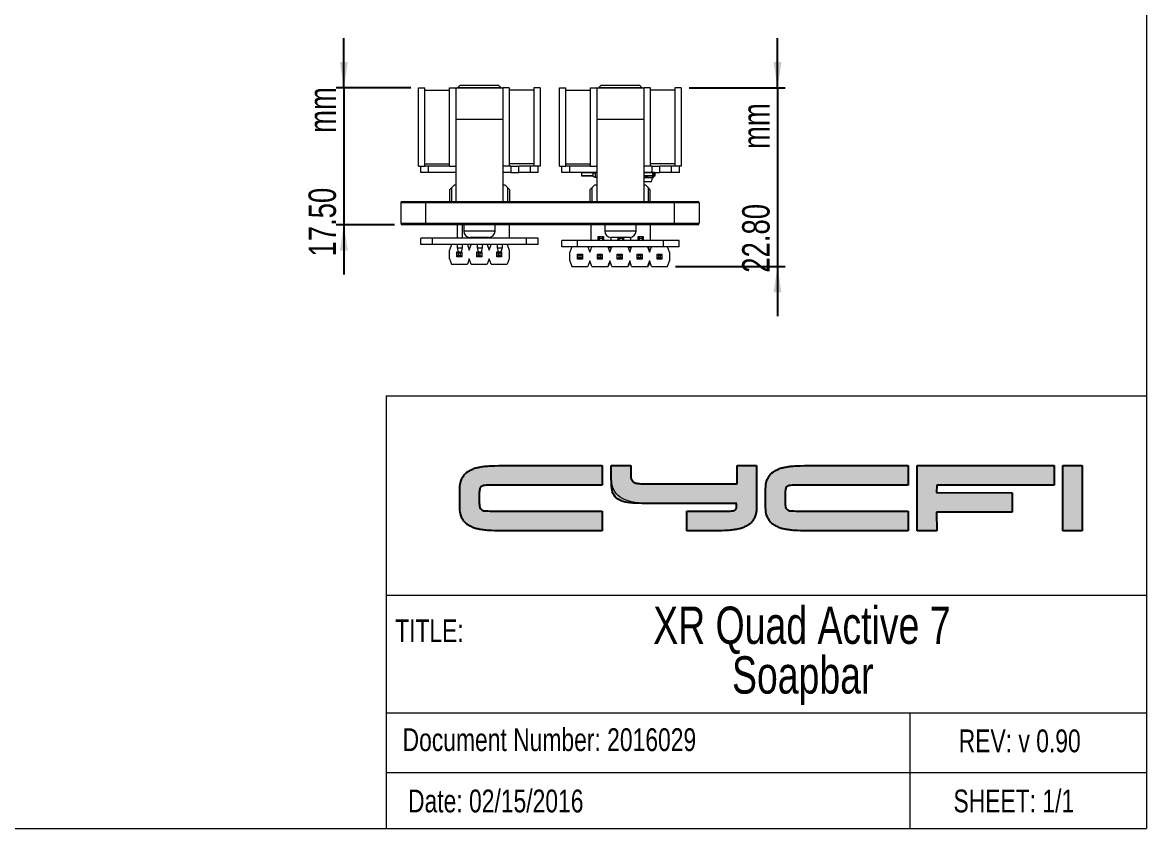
# Model space of a CAD drawing. Header units: millimetres. Extents: x 5 to 292, y 6 to 206.
# Drawn here: x 148.5 to 292, y 5.6 to 108.5 of the extents above; entities that cross this region are included whole.
import ezdxf

# ---------------------------------------------------------------- set-up
doc = ezdxf.new("R2010")
doc.units = ezdxf.units.MM
doc.layers.add('LAYER_1', color=179, linetype='Continuous')
doc.layers.add('SLD-0', color=179, linetype='Continuous')
doc.styles.add('SLDTEXTSTYLE0', font='TXT', dxfattribs={"width": 0.75})
doc.dimstyles.new('SLDDIMSTYLE1', dxfattribs={"dimtxt": 3.5, "dimasz": 3.302, "dimexe": 0, "dimexo": 0.0625, "dimgap": 0.875, "dimtad": 1, "dimrnd": 1e-09, "dimzin": 4, "dimdsep": 46, "dimtxsty": 'SLDTEXTSTYLE0', "dimsah": 1, "dimcen": 0.09, "dimadec": 0, "dimazin": 1, "dimtfac": 1, "dimtmove": 0, "dimatfit": 0, "dimfxl": 1, "dimfrac": 2, "dimtolj": 1, "dimtzin": 12, "dimarcsym": 0})

# ---------------------------------------------------------------- blocks, each defined once
blk = doc.blocks.new('SW_NOTE_0')
at = {"color": 0, "linetype": 'Continuous', "lineweight": 0, "attachment_point": 2, "style": 'SLDTEXTSTYLE0'}
for s, insert, char_height in [('XR Quad Active 7', (26.86, 6.14), 4.7625), ('Soapbar', (26.97, -0.21), 4.763)]:
    blk.add_mtext(s, dxfattribs=dict(at, insert=insert, char_height=char_height))
blk = doc.blocks.new('_D_7')
at = {"layer": 'SLD-0'}
for p, q in [((244.91, 100.18), (244.91, 106.53)), ((233.62, 100.18), (245.91, 100.18)), ((244.91, 100.18), (244.91, 77.38)), ((231.87, 77.38), (245.91, 77.38)), ((244.91, 77.38), (244.91, 71.03))]:
    blk.add_line(p, q, dxfattribs=at)
for points in [[(244.91, 100.18), (245.42, 103.48), (244.4, 103.48)], [(244.91, 77.38), (244.4, 74.08), (245.42, 74.08)]]:
    blk.add_solid(points, dxfattribs=at)
at = {"layer": 'SLD-0', "char_height": 3.5, "attachment_point": 1, "rotation": 90, "style": 'SLDTEXTSTYLE0'}
for s, insert in [('mm', (240.4, 92.37, 0.12)), ('22.80', (240.4, 76.57, 0.12))]:
    blk.add_mtext(s, dxfattribs=dict(at, insert=insert))
blk = doc.blocks.new('_D_8')
at = {"layer": 'SLD-0'}
for p, q in [((189.55, 100.18), (189.55, 106.53)), ((198.09, 100.18), (188.55, 100.18)), ((189.55, 100.18), (189.55, 82.68)), ((196.01, 82.68), (188.55, 82.68)), ((189.55, 82.68), (189.55, 76.33))]:
    blk.add_line(p, q, dxfattribs=at)
for points in [[(189.55, 100.18), (190.06, 103.48), (189.04, 103.48)], [(189.55, 82.68), (189.04, 79.38), (190.06, 79.38)]]:
    blk.add_solid(points, dxfattribs=at)
at = {"layer": 'SLD-0', "char_height": 3.5, "attachment_point": 1, "rotation": 90, "style": 'SLDTEXTSTYLE0'}
for s, insert in [('mm', (185.04, 94.43, 0.12)), ('17.50', (185.04, 78.64, 0.12))]:
    blk.add_mtext(s, dxfattribs=dict(at, insert=insert))
blk = doc.blocks.new('BLOCK 2')
at = {"layer": 'LAYER_1', "lineweight": 0}
for p, q in [((12.25, -6.33), (25.47, -6.33)), ((25.47, -6.33), (25.47, -8.81)), ((26.62, -6.33), (29.1, -6.33)), ((29.1, -6.33), (29.1, -7.85)), ((42.69, -8.67), (42.69, -6.33)), ((42.69, -6.33), (45.17, -6.33)), ((45.17, -6.33), (45.17, -11.29)), ((51.3, -6.33), (64.52, -6.33)), ((64.52, -6.33), (64.52, -8.81)), ((65.68, -6.33), (83.16, -6.33)), ((65.68, -14.64), (65.68, -6.33)), ((83.16, -6.33), (83.16, -8.81)), ((84.26, -14.64), (84.26, -6.33)), ((84.26, -6.33), (86.74, -6.33)), ((86.74, -6.33), (86.74, -14.64)), ((7.27, -11.64), (7.27, -9.33)), ((9.75, -9.97), (9.75, -11)), ((25.47, -8.81), (12.25, -8.81)), ((31.24, -8.67), (42.69, -8.67)), ((46.32, -11.64), (46.32, -9.33)), ((48.8, -9.97), (48.8, -10.65)), ((64.52, -8.81), (51.3, -8.81)), ((68.16, -8.81), (68.14, -9.77)), ((68.14, -9.77), (77.79, -9.78)), ((83.16, -8.81), (68.16, -8.81)), ((77.79, -9.78), (77.79, -12.25)), ((12.25, -12.16), (25.47, -12.16)), ((25.47, -12.16), (25.47, -14.64)), ((36.26, -14.64), (36.26, -12.16)), ((36.26, -12.16), (40.19, -12.16)), ((51.3, -12.16), (64.52, -12.16)), ((64.52, -12.16), (64.52, -14.64)), ((77.79, -12.25), (68.14, -12.25)), ((68.14, -12.25), (68.16, -14.64)), ((25.47, -14.64), (12.25, -14.64)), ((40.19, -14.64), (36.26, -14.64)), ((64.52, -14.64), (51.3, -14.64)), ((68.16, -14.64), (65.68, -14.64)), ((86.74, -14.64), (84.26, -14.64))]:
    blk.add_line(p, q, dxfattribs=at)
for points, degree in [([(7.6, -7.9), (7.82, -7.49), (8.16, -7.16), (8.61, -6.92)], 3), ([(8.61, -6.92), (9.02, -6.7), (9.54, -6.55), (10.16, -6.46)], 3), ([(10.16, -6.46), (10.74, -6.37), (11.45, -6.33), (12.25, -6.33)], 3), ([(26.62, -7.82), (26.62, -7.56), (26.62, -6.33)], 2), ([(46.64, -7.9), (46.86, -7.49), (47.2, -7.16), (47.65, -6.92)], 3), ([(47.65, -6.92), (48.07, -6.7), (48.59, -6.55), (49.21, -6.46)], 3), ([(49.21, -6.46), (49.79, -6.37), (50.49, -6.33), (51.3, -6.33)], 3), ([(7.27, -9.33), (7.27, -8.77), (7.38, -8.29), (7.6, -7.9)], 3), ([(31.25, -11.15), (28.11, -11.14), (26.62, -10.13), (26.62, -7.82)], 3), ([(29.1, -7.85), (29.1, -8.01), (29.12, -7.86), (29.16, -8.03)], 3), ([(29.16, -8.03), (29.2, -8.18), (29.33, -8.32), (29.45, -8.41)], 3), ([(29.45, -8.41), (29.61, -8.53), (29.73, -8.55), (30.02, -8.6)], 3), ([(30.02, -8.6), (30.33, -8.65), (30.74, -8.67), (31.24, -8.67)], 3), ([(46.32, -9.33), (46.32, -8.77), (46.43, -8.29), (46.64, -7.9)], 3), ([(9.8, -9.47), (9.76, -9.77), (9.75, -9.83), (9.75, -9.97)], 3), ([(10.04, -8.99), (9.89, -9.09), (9.85, -9.23), (9.8, -9.47)], 3), ([(10.67, -8.83), (10.24, -8.88), (10.15, -8.94), (10.04, -8.99)], 3), ([(12.25, -8.81), (11.59, -8.81), (11.05, -8.79), (10.67, -8.83)], 3), ([(48.85, -9.47), (48.81, -9.77), (48.8, -9.83), (48.8, -9.97)], 3), ([(49.09, -8.99), (48.93, -9.09), (48.9, -9.23), (48.85, -9.47)], 3), ([(49.71, -8.83), (49.29, -8.88), (49.19, -8.94), (49.09, -8.99)], 3), ([(51.3, -8.81), (50.64, -8.81), (50.09, -8.79), (49.71, -8.83)], 3), ([(9.75, -11), (9.75, -11.14), (9.78, -11.3), (9.8, -11.51)], 3), ([(42.62, -11.15), (34.39, -11.15), (31.25, -11.15)], 2), ([(42.49, -11.93), (42.63, -11.81), (42.6, -11.16), (42.62, -11.15)], 3), ([(45.17, -11.29), (45.17, -11.84), (45.06, -12.68), (44.85, -13.07)], 3), ([(48.8, -10.65), (48.8, -10.78), (48.82, -11.3), (48.85, -11.51)], 3), ([(7.6, -13.07), (7.38, -12.68), (7.27, -12.2), (7.27, -11.64)], 3), ([(9.8, -11.51), (9.81, -11.51), (9.81, -11.76), (10.03, -11.92)], 3), ([(10.03, -11.92), (10.28, -12.11), (10.4, -12.07), (10.69, -12.1)], 3), ([(10.69, -12.1), (11.07, -12.14), (11.59, -12.16), (12.25, -12.16)], 3), ([(40.19, -12.16), (40.85, -12.16), (41.4, -12.16), (41.78, -12.12)], 3), ([(41.78, -12.12), (42.2, -12.08), (42.36, -12.05), (42.49, -11.93)], 3), ([(46.64, -13.07), (46.43, -12.68), (46.32, -12.2), (46.32, -11.64)], 3), ([(48.85, -11.51), (48.85, -11.51), (48.86, -11.76), (49.07, -11.92)], 3), ([(49.07, -11.92), (49.32, -12.11), (49.45, -12.07), (49.74, -12.1)], 3), ([(49.74, -12.1), (50.12, -12.14), (50.64, -12.16), (51.3, -12.16)], 3), ([(8.61, -14.05), (8.16, -13.81), (7.82, -13.48), (7.6, -13.07)], 3), ([(10.16, -14.51), (9.54, -14.43), (9.02, -14.27), (8.61, -14.05)], 3), ([(43.84, -14.05), (43.42, -14.27), (42.9, -14.43), (42.28, -14.51)], 3), ([(44.85, -13.07), (44.63, -13.48), (44.29, -13.81), (43.84, -14.05)], 3), ([(47.65, -14.05), (47.2, -13.81), (46.86, -13.48), (46.64, -13.07)], 3), ([(49.21, -14.51), (48.59, -14.43), (48.07, -14.27), (47.65, -14.05)], 3), ([(12.25, -14.64), (11.45, -14.64), (10.74, -14.6), (10.16, -14.51)], 3), ([(42.28, -14.51), (41.7, -14.6), (41, -14.64), (40.19, -14.64)], 3), ([(51.3, -14.64), (50.49, -14.64), (49.79, -14.6), (49.21, -14.51)], 3)]:
    blk.add_open_spline(points, degree=degree, dxfattribs=at)

msp = doc.modelspace()

# ---------------------------------------------------------------- hatches: boundary and pattern name
at = {"layer": 'LAYER_1'}
h = msp.add_hatch(color=250, dxfattribs=at)
edge = h.paths.add_edge_path(flags=0)
edge.add_line((222.546, 46.098), (222.546, 43.621))
edge.add_line((222.546, 43.621), (209.328, 43.621))
edge.add_spline(control_points=[(209.328, 43.621), (208.521, 43.621), (207.818, 43.663), (207.237, 43.747), (206.62, 43.836), (206.097, 43.993), (205.683, 44.214), (205.233, 44.454), (204.892, 44.782), (204.671, 45.188), (204.458, 45.58), (204.349, 46.063), (204.349, 46.623)], knot_values=[0, 0, 0, 0, 1, 2, 3, 4, 5, 6, 7, 8, 9, 10, 10, 10, 10], weights=[1, 1, 1, 1, 1, 1, 1, 1, 1, 1, 1, 1, 1], degree=3, periodic=0)
edge.add_line((204.349, 46.623), (204.349, 48.928))
edge.add_spline(control_points=[(204.349, 48.928), (204.349, 49.488), (204.458, 49.971), (204.672, 50.363), (204.892, 50.769), (205.233, 51.097), (205.684, 51.337), (206.097, 51.558), (206.62, 51.715), (207.237, 51.804), (207.821, 51.888), (208.524, 51.93), (209.328, 51.93)], knot_values=[0, 0, 0, 0, 1, 2, 3, 4, 5, 6, 7, 8, 9, 10, 10, 10, 10], weights=[1, 1, 1, 1, 1, 1, 1, 1, 1, 1, 1, 1, 1], degree=3, periodic=0)
edge.add_line((209.328, 51.93), (222.546, 51.93))
edge.add_line((222.546, 51.93), (222.546, 49.453))
edge.add_line((222.546, 49.453), (209.328, 49.453))
edge.add_spline(control_points=[(209.328, 49.453), (208.67, 49.453), (208.123, 49.469), (207.744, 49.426), (207.317, 49.379), (207.222, 49.326), (207.12, 49.267), (206.961, 49.174), (206.927, 49.035), (206.875, 48.792), (206.839, 48.496), (206.826, 48.427), (206.826, 48.289)], knot_values=[0, 0, 0, 0, 1, 2, 3, 4, 5, 6, 7, 8, 9, 10, 10, 10, 10], weights=[1, 1, 1, 1, 1, 1, 1, 1, 1, 1, 1, 1, 1], degree=3, periodic=0)
edge.add_line((206.826, 48.289), (206.826, 47.262))
edge.add_spline(control_points=[(206.826, 47.262), (206.826, 47.124), (206.852, 46.966), (206.877, 46.755), (206.882, 46.748), (206.889, 46.502), (207.102, 46.339), (207.351, 46.148), (207.479, 46.193), (207.765, 46.161), (208.145, 46.12), (208.67, 46.098), (209.328, 46.098)], knot_values=[0, 0, 0, 0, 1, 2, 3, 4, 5, 6, 7, 8, 9, 10, 10, 10, 10], weights=[1, 1, 1, 1, 1, 1, 1, 1, 1, 1, 1, 1, 1], degree=3, periodic=0)
edge.add_line((209.328, 46.098), (222.546, 46.098))
h = msp.add_hatch(color=250, dxfattribs=at)
edge = h.paths.add_edge_path(flags=0)
edge.add_spline(control_points=[(242.246, 46.976), (242.246, 46.417), (242.137, 45.58), (241.924, 45.188), (241.703, 44.781), (241.362, 44.454), (240.912, 44.214), (240.498, 43.992), (239.975, 43.836), (239.358, 43.747), (238.775, 43.663), (238.072, 43.621), (237.268, 43.621)], knot_values=[0, 0, 0, 0, 1, 2, 3, 4, 5, 6, 7, 8, 9, 10, 10, 10, 10], weights=[1, 1, 1, 1, 1, 1, 1, 1, 1, 1, 1, 1, 1], degree=3, periodic=0)
edge.add_line((237.268, 43.621), (233.332, 43.621))
edge.add_line((233.332, 43.621), (233.332, 46.098))
edge.add_line((233.332, 46.098), (237.268, 46.098))
edge.add_spline(control_points=[(237.268, 46.098), (237.925, 46.098), (238.478, 46.096), (238.853, 46.139), (239.274, 46.186), (239.432, 46.21), (239.568, 46.329), (239.706, 46.449), (239.678, 47.096), (239.698, 47.115)], knot_values=[0, 0, 0, 0, 1, 2, 3, 4, 5, 6, 7, 7, 7, 7], weights=[1, 1, 1, 1, 1, 1, 1, 1, 1, 1], degree=3, periodic=0)
edge.add_spline(control_points=[(239.698, 47.115), (231.462, 47.11), (228.323, 47.115), (225.185, 47.119), (223.697, 48.128), (223.697, 50.444), (223.697, 50.706), (223.697, 51.93)], knot_values=[0, 0, 0, 0, 1, 2, 3, 4, 5, 5, 5, 5], weights=[1, 1, 1, 1, 1, 1, 1, 1], degree=3, periodic=0)
edge.add_line((223.697, 51.93), (226.173, 51.93))
edge.add_line((226.173, 51.93), (226.173, 50.415))
edge.add_spline(control_points=[(226.173, 50.415), (226.173, 50.253), (226.195, 50.404), (226.241, 50.234), (226.28, 50.085), (226.401, 49.946), (226.521, 49.855), (226.686, 49.731), (226.811, 49.708), (227.092, 49.665), (227.403, 49.616), (227.814, 49.591), (228.311, 49.591)], knot_values=[0, 0, 0, 0, 1, 2, 3, 4, 5, 6, 7, 8, 9, 10, 10, 10, 10], weights=[1, 1, 1, 1, 1, 1, 1, 1, 1, 1, 1, 1, 1], degree=3, periodic=0)
edge.add_line((228.311, 49.591), (239.769, 49.591))
edge.add_line((239.769, 49.591), (239.769, 51.93))
edge.add_line((239.769, 51.93), (242.246, 51.93))
edge.add_line((242.246, 51.93), (242.246, 46.976))
h = msp.add_hatch(color=250, dxfattribs=at)
edge = h.paths.add_edge_path(flags=0)
edge.add_line((261.593, 46.098), (261.593, 43.621))
edge.add_line((261.593, 43.621), (248.374, 43.621))
edge.add_spline(control_points=[(248.374, 43.621), (247.568, 43.621), (246.864, 43.663), (246.284, 43.747), (245.667, 43.836), (245.144, 43.993), (244.73, 44.214), (244.279, 44.454), (243.939, 44.782), (243.718, 45.188), (243.504, 45.58), (243.396, 46.063), (243.396, 46.623)], knot_values=[0, 0, 0, 0, 1, 2, 3, 4, 5, 6, 7, 8, 9, 10, 10, 10, 10], weights=[1, 1, 1, 1, 1, 1, 1, 1, 1, 1, 1, 1, 1], degree=3, periodic=0)
edge.add_line((243.396, 46.623), (243.396, 48.928))
edge.add_spline(control_points=[(243.396, 48.928), (243.396, 49.488), (243.504, 49.971), (243.718, 50.363), (243.939, 50.769), (244.279, 51.097), (244.73, 51.337), (245.144, 51.558), (245.667, 51.715), (246.284, 51.804), (246.867, 51.888), (247.571, 51.93), (248.374, 51.93)], knot_values=[0, 0, 0, 0, 1, 2, 3, 4, 5, 6, 7, 8, 9, 10, 10, 10, 10], weights=[1, 1, 1, 1, 1, 1, 1, 1, 1, 1, 1, 1, 1], degree=3, periodic=0)
edge.add_line((248.374, 51.93), (261.593, 51.93))
edge.add_line((261.593, 51.93), (261.593, 49.453))
edge.add_line((261.593, 49.453), (248.374, 49.453))
edge.add_spline(control_points=[(248.374, 49.453), (247.716, 49.453), (247.17, 49.469), (246.791, 49.426), (246.364, 49.379), (246.268, 49.326), (246.167, 49.267), (246.007, 49.174), (245.974, 49.035), (245.922, 48.792), (245.885, 48.496), (245.873, 48.427), (245.873, 48.289)], knot_values=[0, 0, 0, 0, 1, 2, 3, 4, 5, 6, 7, 8, 9, 10, 10, 10, 10], weights=[1, 1, 1, 1, 1, 1, 1, 1, 1, 1, 1, 1, 1], degree=3, periodic=0)
edge.add_line((245.873, 48.289), (245.873, 47.614))
edge.add_spline(control_points=[(245.873, 47.614), (245.873, 47.476), (245.898, 46.966), (245.923, 46.755), (245.929, 46.748), (245.936, 46.502), (246.149, 46.339), (246.397, 46.148), (246.525, 46.193), (246.812, 46.161), (247.191, 46.12), (247.717, 46.098), (248.374, 46.098)], knot_values=[0, 0, 0, 0, 1, 2, 3, 4, 5, 6, 7, 8, 9, 10, 10, 10, 10], weights=[1, 1, 1, 1, 1, 1, 1, 1, 1, 1, 1, 1, 1], degree=3, periodic=0)
edge.add_line((248.374, 46.098), (261.593, 46.098))
for points in [[(262.755, 43.621), (262.755, 51.93), (280.234, 51.93), (280.234, 49.453), (265.232, 49.453), (265.212, 48.487), (274.869, 48.48), (274.869, 46.01), (265.212, 46.01), (265.232, 43.621)], [(283.816, 51.93), (283.816, 43.621), (281.339, 43.621), (281.339, 51.93)]]:
    msp.add_hatch(color=250, dxfattribs=at).paths.add_polyline_path(points, flags=0)

# ---------------------------------------------------------------- linework, layer by layer
at = {"color": 7, "linetype": 'Continuous', "lineweight": 0}
for p, q in [((292.021, 205.587), (292.021, 5.587)), ((194.943, 60.837), (292.021, 60.837)), ((194.943, 60.837), (194.943, 5.587)), ((292.021, 35.364), (194.943, 35.364)), ((194.943, 20.347), (292.021, 20.347)), ((261.865, 12.737), (261.865, 20.347)), ((194.943, 12.737), (292.021, 12.737)), ((261.865, 5.587), (261.865, 12.737)), ((5.021, 5.587), (292.021, 5.587))]:
    msp.add_line(p, q, dxfattribs=at)
at = {"color": 7, "linetype": 'Continuous', "lineweight": 15}
for p, q in [((204.407, 100.507), (204.107, 100.207)), ((204.407, 100.507), (204.803, 100.507)), ((204.803, 100.507), (209.307, 100.507)), ((209.607, 100.207), (209.307, 100.507)), ((222.407, 100.525), (222.107, 100.225)), ((222.407, 100.525), (222.806, 100.525)), ((222.806, 100.525), (227.307, 100.525)), ((227.607, 100.225), (227.307, 100.525)), ((199.095, 90.182), (199.095, 100.182)), ((199.095, 100.182), (199.895, 100.182)), ((199.895, 90.182), (199.895, 100.182)), ((199.895, 99.882), (203.057, 99.882)), ((203.057, 90.182), (203.057, 100.182)), ((203.057, 100.182), (203.857, 100.182)), ((203.857, 100.182), (203.857, 96.182)), ((203.857, 100.182), (209.857, 100.182)), ((204.107, 100.207), (204.107, 100.182)), ((204.107, 100.207), (204.551, 100.207)), ((204.551, 100.207), (209.607, 100.207)), ((209.607, 100.182), (209.607, 100.207)), ((210.657, 100.182), (209.857, 100.182)), ((209.857, 100.182), (209.857, 96.182)), ((210.657, 100.182), (210.657, 90.182)), ((213.82, 99.882), (210.657, 99.882)), ((214.62, 100.182), (213.82, 100.182)), ((213.82, 100.182), (213.82, 90.182)), ((214.62, 100.182), (214.62, 90.182)), ((217.095, 90.182), (217.095, 100.182)), ((217.095, 100.182), (217.895, 100.182)), ((217.895, 90.182), (217.895, 100.182)), ((217.895, 99.882), (221.057, 99.882)), ((221.057, 90.182), (221.057, 100.182)), ((221.057, 100.182), (221.857, 100.182)), ((221.857, 100.182), (227.857, 100.182)), ((221.857, 100.182), (221.857, 96.182)), ((222.107, 100.225), (222.107, 100.182)), ((222.107, 100.225), (222.555, 100.225)), ((222.555, 100.225), (227.607, 100.225)), ((227.607, 100.182), (227.607, 100.225)), ((228.657, 100.182), (227.857, 100.182)), ((227.857, 100.182), (227.857, 96.182)), ((228.657, 100.182), (228.657, 90.182)), ((231.82, 99.882), (228.657, 99.882)), ((232.62, 100.182), (231.82, 100.182)), ((231.82, 100.182), (231.82, 90.182)), ((232.62, 100.182), (232.62, 90.182)), ((203.857, 96.182), (209.857, 96.182)), ((203.857, 96.182), (203.857, 85.682)), ((209.857, 96.182), (209.857, 85.682)), ((221.857, 96.182), (221.857, 85.682)), ((221.857, 96.182), (227.857, 96.182)), ((227.857, 96.182), (227.857, 85.682)), ((199.895, 90.482), (203.057, 90.482)), ((213.82, 90.482), (210.657, 90.482)), ((217.895, 90.482), (221.057, 90.482)), ((231.82, 90.482), (228.657, 90.482)), ((199.095, 90.182), (199.895, 90.182)), ((199.357, 89.382), (199.357, 90.182)), ((200.357, 89.382), (199.357, 89.382)), ((200.357, 90.182), (199.895, 90.182)), ((200.357, 89.382), (200.357, 90.182)), ((203.057, 90.182), (200.357, 90.182)), ((203.857, 89.382), (200.357, 89.382)), ((203.057, 90.182), (203.857, 90.182)), ((210.657, 90.182), (209.857, 90.182)), ((210.847, 89.382), (209.857, 89.382)), ((210.847, 90.182), (210.657, 90.182)), ((210.847, 90.182), (211.867, 90.182)), ((210.847, 90.182), (210.847, 89.382)), ((210.847, 89.382), (211.867, 89.382)), ((211.867, 89.382), (211.867, 90.182)), ((213.357, 90.182), (211.867, 90.182)), ((213.357, 89.382), (211.867, 89.382)), ((213.357, 89.382), (213.357, 90.182)), ((213.82, 90.182), (213.357, 90.182)), ((214.357, 89.382), (213.357, 89.382)), ((214.62, 90.182), (213.82, 90.182)), ((214.357, 89.382), (214.357, 90.182)), ((217.095, 90.182), (217.895, 90.182)), ((217.382, 89.382), (217.382, 90.182)), ((218.382, 89.382), (217.382, 89.382)), ((218.382, 90.182), (217.895, 90.182)), ((218.382, 89.382), (218.382, 90.182)), ((221.057, 90.182), (218.382, 90.182)), ((221.857, 89.382), (218.382, 89.382)), ((219.904, 89.377), (219.904, 89.382)), ((219.904, 89.377), (219.904, 89.382)), ((219.904, 89.377), (219.904, 88.937)), ((220.204, 89.377), (219.904, 89.377)), ((219.904, 89.377), (219.904, 88.937)), ((219.934, 88.962), (219.934, 89.352)), ((219.934, 89.352), (220.204, 89.352)), ((220.204, 89.382), (220.204, 89.377)), ((220.204, 89.352), (220.204, 89.377)), ((220.204, 89.352), (221.154, 89.352)), ((220.272, 89.382), (220.277, 89.377)), ((220.277, 89.352), (220.277, 89.377)), ((220.279, 89.377), (220.277, 89.377)), ((220.279, 89.352), (220.279, 89.377)), ((220.405, 89.382), (220.405, 89.377)), ((220.405, 89.352), (220.405, 89.377)), ((220.472, 89.382), (220.477, 89.377)), ((220.48, 89.377), (220.477, 89.377)), ((220.477, 89.352), (220.477, 89.377)), ((220.48, 89.352), (220.48, 89.377)), ((220.494, 89.382), (220.499, 89.377)), ((220.499, 89.352), (220.499, 89.377)), ((220.501, 89.377), (220.499, 89.377)), ((220.501, 89.352), (220.501, 89.377)), ((221.057, 90.182), (221.857, 90.182)), ((221.079, 89.377), (221.079, 89.352)), ((221.079, 89.377), (221.079, 89.352)), ((221.081, 89.377), (221.079, 89.377)), ((221.081, 89.377), (221.086, 89.382)), ((221.081, 89.377), (221.081, 89.352)), ((221.154, 89.377), (221.154, 89.382)), ((221.454, 89.377), (221.154, 89.377)), ((221.154, 89.377), (221.154, 89.352)), ((221.154, 89.352), (221.424, 89.352)), ((221.385, 89.255), (221.639, 89.382)), ((221.385, 88.874), (221.385, 89.255)), ((221.424, 89.352), (221.424, 89.274)), ((221.454, 89.382), (221.454, 89.377)), ((221.454, 89.289), (221.454, 89.377)), ((221.454, 89.352), (221.579, 89.352)), ((221.639, 89.382), (221.639, 88.747)), ((228.657, 90.182), (227.857, 90.182)), ((228.872, 89.382), (227.857, 89.382)), ((227.857, 89.352), (228.687, 89.352)), ((227.967, 89.352), (227.967, 89.382)), ((227.969, 89.382), (227.969, 89.352)), ((228.219, 89.352), (228.219, 89.382)), ((228.267, 89.352), (228.267, 89.382)), ((228.268, 89.352), (228.268, 89.382)), ((228.612, 89.359), (228.268, 89.359)), ((228.283, 89.359), (228.283, 89.382)), ((228.331, 89.359), (228.331, 89.382)), ((228.332, 89.359), (228.332, 89.382)), ((228.612, 89.377), (228.612, 89.352)), ((228.614, 89.377), (228.612, 89.377)), ((228.614, 89.377), (228.619, 89.382)), ((228.614, 89.377), (228.614, 89.352)), ((228.872, 90.182), (228.657, 90.182)), ((228.687, 89.377), (228.687, 89.382)), ((228.687, 89.377), (228.687, 89.352)), ((228.987, 89.377), (228.687, 89.377)), ((228.687, 89.352), (228.957, 89.352)), ((228.872, 90.182), (228.872, 89.382)), ((228.872, 90.182), (229.892, 90.182)), ((228.872, 89.382), (229.892, 89.382)), ((228.957, 89.352), (228.957, 88.962)), ((228.987, 89.382), (228.987, 89.377)), ((228.987, 88.937), (228.987, 89.377)), ((228.987, 89.352), (229.003, 89.352)), ((228.987, 89.062), (229.003, 89.062)), ((229.028, 89.032), (228.987, 89.032)), ((229.003, 89.352), (229.003, 89.062)), ((229.003, 89.062), (229.003, 89.352)), ((229.003, 89.352), (229.003, 89.352)), ((229.028, 88.809), (229.028, 89.212)), ((229.033, 89.25), (229.033, 89.377)), ((229.033, 89.352), (229.102, 89.352)), ((229.098, 89.212), (229.098, 88.809)), ((229.383, 89.312), (229.198, 89.312)), ((229.254, 89.312), (229.254, 88.962)), ((229.284, 88.937), (229.284, 89.312)), ((229.284, 88.937), (229.284, 89.312)), ((229.383, 89.382), (229.383, 89.312)), ((229.892, 89.382), (229.892, 90.182)), ((231.382, 90.182), (229.892, 90.182)), ((231.382, 89.382), (229.892, 89.382)), ((231.382, 89.382), (231.382, 90.182)), ((231.82, 90.182), (231.382, 90.182)), ((232.382, 89.382), (231.382, 89.382)), ((232.62, 90.182), (231.82, 90.182)), ((232.382, 89.382), (232.382, 90.182)), ((203.326, 87.467), (203.626, 87.767)), ((203.857, 87.767), (203.626, 87.767)), ((210.146, 87.767), (209.857, 87.767)), ((210.146, 87.767), (210.446, 87.467)), ((219.904, 88.932), (219.904, 88.937)), ((219.904, 88.937), (220.129, 88.937)), ((219.904, 88.932), (219.904, 88.937)), ((219.904, 88.932), (219.904, 88.932)), ((220.124, 88.932), (219.904, 88.932)), ((220.129, 88.962), (219.934, 88.962)), ((220.129, 88.937), (220.124, 88.932)), ((220.204, 88.932), (220.124, 88.932)), ((220.129, 88.937), (220.129, 88.962)), ((221.229, 88.962), (220.129, 88.962)), ((220.129, 88.937), (220.204, 88.937)), ((220.204, 88.962), (220.204, 88.938)), ((220.204, 88.938), (221.154, 88.938)), ((220.204, 88.938), (220.209, 88.933)), ((220.204, 88.933), (220.204, 88.932)), ((220.209, 88.933), (220.204, 88.933)), ((220.33, 88.932), (220.204, 88.932)), ((221.149, 88.933), (220.209, 88.933)), ((220.33, 88.933), (220.33, 88.932)), ((220.405, 88.932), (220.33, 88.932)), ((220.405, 88.933), (220.405, 88.932)), ((220.426, 88.932), (220.405, 88.932)), ((220.426, 88.933), (220.426, 88.932)), ((221.154, 88.938), (221.149, 88.933)), ((221.154, 88.933), (221.149, 88.933)), ((221.154, 88.938), (221.154, 88.962)), ((221.154, 88.937), (221.229, 88.937)), ((221.154, 88.932), (221.154, 88.933)), ((221.154, 88.932), (221.154, 88.933)), ((221.154, 88.932), (221.154, 88.932)), ((221.234, 88.932), (221.154, 88.932)), ((221.229, 88.962), (221.385, 88.962)), ((221.229, 88.937), (221.229, 88.962)), ((221.229, 88.937), (221.234, 88.932)), ((221.385, 88.932), (221.234, 88.932)), ((221.562, 87.767), (221.262, 87.467)), ((221.639, 88.747), (221.385, 88.874)), ((221.857, 87.767), (221.562, 87.767)), ((221.857, 88.747), (221.639, 88.747)), ((228.762, 88.962), (227.857, 88.962)), ((228.682, 88.933), (227.857, 88.933)), ((227.857, 88.747), (228.116, 88.747)), ((228.957, 88.709), (227.857, 88.709)), ((228.83, 88.159), (227.857, 88.159)), ((228.082, 87.767), (227.857, 87.767)), ((228.082, 87.767), (228.382, 87.467)), ((228.116, 88.747), (228.116, 88.933)), ((228.37, 88.874), (228.116, 88.747)), ((228.37, 88.933), (228.37, 88.874)), ((228.687, 88.938), (228.682, 88.933)), ((228.687, 88.933), (228.682, 88.933)), ((228.686, 88.937), (228.762, 88.937)), ((228.687, 88.938), (228.687, 88.962)), ((228.687, 88.932), (228.687, 88.933)), ((228.762, 88.932), (228.687, 88.932)), ((228.762, 88.937), (228.762, 88.962)), ((228.762, 88.962), (228.957, 88.962)), ((228.762, 88.937), (228.987, 88.937)), ((228.762, 88.932), (228.762, 88.937)), ((228.987, 88.932), (228.762, 88.932)), ((228.83, 88.159), (228.957, 88.709)), ((228.93, 88.932), (228.957, 88.709)), ((228.949, 88.779), (228.998, 88.779)), ((228.998, 88.709), (228.957, 88.709)), ((229.028, 88.962), (228.987, 88.962)), ((228.987, 88.937), (228.987, 88.932)), ((229.028, 88.932), (228.987, 88.932)), ((229.098, 88.962), (229.254, 88.962)), ((229.284, 88.932), (229.098, 88.932)), ((229.284, 88.937), (229.284, 88.932)), ((229.284, 88.937), (229.284, 88.932)), ((229.284, 88.932), (229.284, 88.932)), ((203.326, 87.467), (203.076, 87.217)), ((203.076, 85.682), (203.076, 87.217)), ((203.326, 85.682), (203.326, 87.467)), ((210.446, 87.467), (210.446, 85.682)), ((210.446, 87.467), (210.696, 87.217)), ((210.696, 87.217), (210.696, 85.682)), ((221.012, 87.217), (221.262, 87.467)), ((221.012, 85.682), (221.012, 87.217)), ((221.262, 85.682), (221.262, 87.467)), ((228.382, 87.467), (228.382, 85.682)), ((228.632, 87.217), (228.382, 87.467)), ((228.632, 87.217), (228.632, 85.682)), ((196.807, 85.482), (196.807, 82.882)), ((199.977, 85.482), (196.807, 85.482)), ((197.007, 85.682), (199.977, 85.682)), ((199.977, 85.482), (199.977, 85.682)), ((199.977, 85.682), (231.737, 85.682)), ((199.977, 85.482), (199.977, 82.882)), ((231.737, 85.482), (199.977, 85.482)), ((231.737, 85.482), (231.737, 85.682)), ((231.737, 85.682), (234.707, 85.682)), ((231.737, 85.482), (231.737, 82.882)), ((234.907, 85.482), (231.737, 85.482)), ((234.907, 85.482), (234.907, 82.882)), ((196.807, 82.882), (199.977, 82.882)), ((199.977, 82.682), (197.007, 82.682)), ((199.977, 82.882), (231.737, 82.882)), ((199.977, 82.882), (199.977, 82.682)), ((231.737, 82.682), (199.977, 82.682)), ((204.031, 82.682), (204.031, 80.965)), ((204.661, 82.682), (204.661, 80.965)), ((204.857, 82.682), (204.857, 81.882)), ((208.857, 81.882), (208.857, 82.682)), ((210.646, 82.682), (210.646, 80.965)), ((221.092, 82.682), (221.092, 80.682)), ((222.857, 82.682), (222.857, 81.882)), ((226.857, 81.882), (226.857, 82.682)), ((228.712, 80.682), (228.712, 82.682)), ((231.737, 82.682), (231.737, 82.882)), ((231.737, 82.882), (234.907, 82.882)), ((234.707, 82.682), (231.737, 82.682)), ((199.357, 80.165), (199.357, 80.965)), ((200.857, 80.965), (199.357, 80.965)), ((200.857, 80.165), (200.857, 80.965)), ((212.857, 80.965), (200.857, 80.965)), ((205.566, 81.087), (205.566, 80.965)), ((208.057, 81.082), (205.657, 81.082)), ((208.106, 81.083), (208.106, 80.965)), ((212.857, 80.165), (212.857, 80.965)), ((214.357, 80.965), (212.857, 80.965)), ((214.357, 80.165), (214.357, 80.965)), ((217.357, 79.882), (217.357, 80.682)), ((219.357, 80.682), (217.357, 80.682)), ((219.357, 79.882), (219.357, 80.682)), ((230.357, 80.682), (219.357, 80.682)), ((222.022, 81.182), (222.702, 81.182)), ((222.022, 80.682), (222.022, 81.182)), ((222.162, 81.182), (222.162, 80.931)), ((222.562, 80.931), (222.162, 80.931)), ((222.162, 80.931), (222.162, 80.682)), ((222.562, 81.182), (222.562, 80.931)), ((222.562, 80.931), (222.562, 80.682)), ((222.597, 81.182), (222.597, 80.682)), ((222.702, 81.182), (222.702, 80.682)), ((223.632, 81.082), (223.632, 80.682)), ((226.057, 81.082), (223.657, 81.082)), ((224.562, 80.682), (224.562, 81.082)), ((224.702, 81.082), (224.702, 80.931)), ((225.102, 80.931), (224.702, 80.931)), ((224.702, 80.931), (224.702, 80.682)), ((225.102, 81.082), (225.102, 80.931)), ((225.102, 80.931), (225.102, 80.682)), ((225.137, 81.082), (225.137, 80.682)), ((225.242, 81.082), (225.242, 80.682)), ((226.172, 80.682), (226.172, 81.09)), ((227.102, 81.182), (227.782, 81.182)), ((227.102, 80.682), (227.102, 81.182)), ((227.242, 81.182), (227.242, 80.931)), ((227.642, 80.931), (227.242, 80.931)), ((227.242, 80.931), (227.242, 80.682)), ((227.642, 81.182), (227.642, 80.931)), ((227.642, 80.931), (227.642, 80.682)), ((227.677, 81.182), (227.677, 80.682)), ((227.782, 81.182), (227.782, 80.682)), ((230.357, 79.882), (230.357, 80.682)), ((232.357, 80.682), (230.357, 80.682)), ((232.357, 79.882), (232.357, 80.682)), ((200.857, 80.165), (199.357, 80.165)), ((212.857, 80.165), (200.857, 80.165)), ((203.277, 80.165), (203.027, 79.465)), ((203.027, 78.365), (203.027, 79.465)), ((203.982, 78.6), (203.982, 79.23)), ((203.982, 79.23), (204.162, 79.05)), ((203.982, 79.23), (204.159, 79.23)), ((204.031, 80.165), (204.031, 79.762)), ((204.031, 79.762), (204.661, 79.762)), ((204.031, 79.762), (204.161, 79.222)), ((204.161, 79.222), (204.531, 79.222)), ((204.432, 79.05), (204.162, 79.05)), ((204.162, 79.05), (204.162, 78.78)), ((204.432, 79.05), (204.612, 79.23)), ((204.432, 78.78), (204.432, 79.05)), ((204.661, 79.762), (204.531, 79.222)), ((204.533, 79.23), (204.612, 79.23)), ((204.612, 79.23), (204.612, 78.6)), ((204.661, 80.165), (204.661, 79.762)), ((205.317, 80.165), (205.567, 79.465)), ((205.567, 79.465), (205.817, 80.165)), ((206.522, 78.6), (206.522, 79.23)), ((206.522, 79.23), (206.702, 79.05)), ((206.522, 79.23), (206.699, 79.23)), ((206.571, 80.165), (206.571, 79.762)), ((206.571, 79.762), (206.701, 79.222)), ((206.571, 79.762), (207.201, 79.762)), ((206.701, 79.222), (207.071, 79.222)), ((206.702, 79.05), (206.702, 78.78)), ((206.972, 79.05), (206.702, 79.05)), ((206.972, 79.05), (207.152, 79.23)), ((206.972, 78.78), (206.972, 79.05)), ((207.201, 79.762), (207.071, 79.222)), ((207.073, 79.23), (207.152, 79.23)), ((207.152, 79.23), (207.152, 78.6)), ((207.201, 80.165), (207.201, 79.762)), ((207.857, 80.165), (208.107, 79.465)), ((208.107, 79.465), (208.357, 80.165)), ((209.062, 78.6), (209.062, 79.23)), ((209.062, 79.23), (209.242, 79.05)), ((209.062, 79.23), (209.239, 79.23)), ((209.111, 80.165), (209.111, 79.762)), ((209.111, 79.762), (209.741, 79.762)), ((209.111, 79.762), (209.241, 79.222)), ((209.241, 79.222), (209.611, 79.222)), ((209.242, 79.05), (209.242, 78.78)), ((209.512, 79.05), (209.242, 79.05)), ((209.512, 79.05), (209.692, 79.23)), ((209.512, 78.78), (209.512, 79.05)), ((209.741, 79.762), (209.611, 79.222)), ((209.613, 79.23), (209.692, 79.23)), ((209.692, 79.23), (209.692, 78.6)), ((209.741, 80.165), (209.741, 79.762)), ((210.397, 80.165), (210.647, 79.465)), ((210.647, 79.465), (210.647, 78.365)), ((214.357, 80.165), (212.857, 80.165)), ((219.357, 79.882), (217.357, 79.882)), ((218.67, 79.882), (218.42, 79.182)), ((218.42, 78.082), (218.42, 79.182)), ((230.357, 79.882), (219.357, 79.882)), ((219.375, 78.947), (220.005, 78.947)), ((219.375, 78.947), (219.555, 78.767)), ((219.375, 78.317), (219.375, 78.947)), ((220.005, 78.947), (219.825, 78.767)), ((220.005, 78.947), (220.005, 78.317)), ((220.71, 79.882), (220.96, 79.182)), ((220.96, 79.182), (221.21, 79.882)), ((221.915, 78.317), (221.915, 78.947)), ((221.915, 78.947), (222.095, 78.767)), ((221.915, 78.947), (222.545, 78.947)), ((222.365, 78.767), (222.545, 78.947)), ((222.545, 78.947), (222.545, 78.317)), ((223.25, 79.882), (223.5, 79.182)), ((223.29, 79.776), (223.29, 79.882)), ((223.29, 79.776), (223.712, 79.776)), ((223.29, 79.776), (223.472, 79.276)), ((223.534, 79.276), (223.472, 79.276)), ((223.5, 79.182), (223.75, 79.882)), ((223.518, 79.276), (223.526, 79.253)), ((224.455, 78.317), (224.455, 78.947)), ((224.455, 78.947), (224.635, 78.767)), ((224.455, 78.947), (225.085, 78.947)), ((225.085, 78.947), (224.905, 78.767)), ((225.085, 78.947), (225.085, 78.317)), ((225.79, 79.882), (226.04, 79.182)), ((225.83, 79.826), (225.83, 79.882)), ((225.83, 79.826), (226.27, 79.826)), ((225.83, 79.826), (226.012, 79.326)), ((226.092, 79.326), (226.012, 79.326)), ((226.04, 79.182), (226.29, 79.882)), ((226.04, 79.326), (226.066, 79.253)), ((226.995, 78.947), (227.175, 78.767)), ((226.995, 78.947), (227.625, 78.947)), ((226.995, 78.317), (226.995, 78.947)), ((227.445, 78.767), (227.625, 78.947)), ((227.625, 78.947), (227.625, 78.317)), ((228.33, 79.882), (228.58, 79.182)), ((228.381, 79.882), (228.606, 79.253)), ((228.58, 79.182), (228.83, 79.882)), ((229.535, 78.317), (229.535, 78.947)), ((229.715, 78.767), (229.535, 78.947)), ((229.535, 78.947), (230.165, 78.947)), ((229.985, 78.767), (230.165, 78.947)), ((230.165, 78.947), (230.165, 78.317)), ((232.357, 79.882), (230.357, 79.882)), ((231.12, 79.182), (230.87, 79.882)), ((231.12, 79.182), (231.12, 78.082)), ((203.027, 78.365), (203.277, 77.665)), ((203.277, 77.665), (205.317, 77.665)), ((203.982, 78.6), (204.162, 78.78)), ((204.612, 78.6), (203.982, 78.6)), ((204.162, 78.78), (204.432, 78.78)), ((204.432, 78.78), (204.612, 78.6)), ((205.567, 78.365), (205.317, 77.665)), ((205.817, 77.665), (205.567, 78.365)), ((205.817, 77.665), (207.857, 77.665)), ((206.522, 78.6), (206.702, 78.78)), ((207.152, 78.6), (206.522, 78.6)), ((206.702, 78.78), (206.972, 78.78)), ((206.972, 78.78), (207.152, 78.6)), ((208.107, 78.365), (207.857, 77.665)), ((208.357, 77.665), (208.107, 78.365)), ((208.357, 77.665), (210.397, 77.665)), ((209.062, 78.6), (209.242, 78.78)), ((209.692, 78.6), (209.062, 78.6)), ((209.242, 78.78), (209.512, 78.78)), ((209.512, 78.78), (209.692, 78.6)), ((210.647, 78.365), (210.397, 77.665)), ((218.42, 78.082), (218.67, 77.382)), ((219.555, 78.497), (219.375, 78.317)), ((220.005, 78.317), (219.375, 78.317)), ((219.825, 78.767), (219.555, 78.767)), ((219.555, 78.767), (219.555, 78.497)), ((219.555, 78.497), (219.825, 78.497)), ((219.825, 78.497), (219.825, 78.767)), ((219.825, 78.497), (220.005, 78.317)), ((220.96, 78.082), (220.71, 77.382)), ((221.21, 77.382), (220.96, 78.082)), ((221.915, 78.317), (222.095, 78.497)), ((222.545, 78.317), (221.915, 78.317)), ((222.095, 78.767), (222.095, 78.497)), ((222.365, 78.767), (222.095, 78.767)), ((222.095, 78.497), (222.365, 78.497)), ((222.365, 78.497), (222.365, 78.767)), ((222.365, 78.497), (222.545, 78.317)), ((223.5, 78.082), (223.25, 77.382)), ((223.526, 78.01), (223.301, 77.382)), ((223.75, 77.382), (223.5, 78.082)), ((224.635, 78.497), (224.455, 78.317)), ((225.085, 78.317), (224.455, 78.317)), ((224.635, 78.767), (224.635, 78.497)), ((224.905, 78.767), (224.635, 78.767)), ((224.635, 78.497), (224.905, 78.497)), ((224.905, 78.497), (224.905, 78.767)), ((224.905, 78.497), (225.085, 78.317)), ((226.04, 78.082), (225.79, 77.382)), ((226.066, 78.01), (225.841, 77.382)), ((226.29, 77.382), (226.04, 78.082)), ((226.995, 78.317), (227.175, 78.497)), ((227.625, 78.317), (226.995, 78.317)), ((227.445, 78.767), (227.175, 78.767)), ((227.175, 78.767), (227.175, 78.497)), ((227.175, 78.497), (227.445, 78.497)), ((227.445, 78.497), (227.445, 78.767)), ((227.445, 78.497), (227.625, 78.317)), ((228.58, 78.082), (228.33, 77.382)), ((228.606, 78.01), (228.381, 77.382)), ((228.83, 77.382), (228.58, 78.082)), ((229.535, 78.317), (229.715, 78.497)), ((230.165, 78.317), (229.535, 78.317)), ((229.715, 78.767), (229.715, 78.497)), ((229.985, 78.767), (229.715, 78.767)), ((229.715, 78.497), (229.985, 78.497)), ((229.985, 78.497), (229.985, 78.767)), ((230.165, 78.317), (229.985, 78.497)), ((230.87, 77.382), (231.12, 78.082)), ((218.67, 77.382), (220.71, 77.382)), ((221.21, 77.382), (223.25, 77.382)), ((223.25, 77.382), (223.301, 77.382)), ((223.75, 77.382), (225.79, 77.382)), ((225.79, 77.382), (225.841, 77.382)), ((226.29, 77.382), (228.33, 77.382)), ((228.33, 77.382), (228.381, 77.382)), ((228.83, 77.382), (230.87, 77.382))]:
    msp.add_line(p, q, dxfattribs=at)
at = {"color": 8, "linetype": 'Continuous', "lineweight": 15}
for p, q in [((219.904, 89.377), (219.904, 89.377)), ((220.277, 89.377), (220.204, 89.377)), ((220.405, 89.377), (220.279, 89.377)), ((220.477, 89.377), (220.405, 89.377)), ((220.499, 89.377), (220.48, 89.377)), ((221.079, 89.377), (221.079, 89.377)), ((221.154, 89.377), (221.081, 89.377)), ((228.687, 89.377), (228.614, 89.377)), ((229.033, 89.377), (228.987, 89.377)), ((229.158, 89.377), (229.033, 89.377)), ((219.904, 88.937), (219.904, 88.937)), ((221.229, 88.937), (221.385, 88.937)), ((227.857, 88.938), (228.687, 88.938)), ((228.987, 88.937), (229.028, 88.937)), ((229.098, 88.937), (229.284, 88.937)), ((229.284, 88.937), (229.284, 88.937)), ((208.857, 81.882), (204.857, 81.882)), ((226.857, 81.882), (222.857, 81.882))]:
    msp.add_line(p, q, dxfattribs=at)
at = {"color": 7, "linetype": 'Continuous', "lineweight": 15}
for centre, radius, start, end in [((220.274, 89.377), 0.005, 0.00195, 90.00339), ((220.475, 89.377), 0.005, 359.99437, 90.00563), ((220.496, 89.377), 0.005, 0.00195, 90.00339), ((221.084, 89.377), 0.005, 89.99965, 179.99501), ((221.084, 89.377), 0.005, 90.00269, 179.99198), ((228.617, 89.377), 0.005, 90.00047, 179.9942), ((229.198, 89.212), 0.17, 90, 180), ((228.771, 89.378), 0.261, 359.72942, 0.82555), ((229.198, 89.212), 0.1, 90, 180), ((228.998, 88.809), 0.03, 270, 0), ((228.998, 88.809), 0.1, 270, 0), ((197.007, 85.482), 0.2, 90, 180), ((234.707, 85.482), 0.2, 0, 90), ((197.007, 82.882), 0.2, 180, 270), ((205.657, 81.882), 0.8, 180, 270), ((208.057, 81.882), 0.8, 270, 0), ((223.657, 81.882), 0.8, 180, 270), ((226.057, 81.882), 0.8, 270, 0), ((234.707, 82.882), 0.2, 270, 0)]:
    msp.add_arc(centre, radius, start, end, dxfattribs=at)
at = {"layer": 'LAYER_1'}
for p, q in [((209.328, 51.93), (222.546, 51.93)), ((222.546, 51.93), (222.546, 49.453)), ((223.697, 51.93), (226.173, 51.93)), ((226.173, 51.93), (226.173, 50.415)), ((239.769, 49.591), (239.769, 51.93)), ((239.769, 51.93), (242.246, 51.93)), ((242.246, 51.93), (242.246, 46.976)), ((248.374, 51.93), (261.593, 51.93)), ((261.593, 51.93), (261.593, 49.453)), ((262.755, 51.93), (280.234, 51.93)), ((262.755, 43.621), (262.755, 51.93)), ((280.234, 51.93), (280.234, 49.453)), ((281.339, 43.621), (281.339, 51.93)), ((281.339, 51.93), (283.816, 51.93)), ((283.816, 51.93), (283.816, 43.621)), ((204.349, 46.623), (204.349, 48.928)), ((222.546, 49.453), (209.328, 49.453)), ((228.311, 49.591), (239.769, 49.591)), ((243.396, 46.623), (243.396, 48.928)), ((261.593, 49.453), (248.374, 49.453)), ((265.232, 49.453), (265.212, 48.487)), ((280.234, 49.453), (265.232, 49.453)), ((206.826, 48.289), (206.826, 47.262)), ((245.873, 48.289), (245.873, 47.614)), ((265.212, 48.487), (274.869, 48.48)), ((274.869, 48.48), (274.869, 46.01)), ((209.328, 46.098), (222.546, 46.098)), ((222.546, 46.098), (222.546, 43.621)), ((233.332, 43.621), (233.332, 46.098)), ((233.332, 46.098), (237.268, 46.098)), ((248.374, 46.098), (261.593, 46.098)), ((261.593, 46.098), (261.593, 43.621)), ((274.869, 46.01), (265.212, 46.01)), ((265.212, 46.01), (265.232, 43.621)), ((222.546, 43.621), (209.328, 43.621)), ((237.268, 43.621), (233.332, 43.621)), ((261.593, 43.621), (248.374, 43.621)), ((265.232, 43.621), (262.755, 43.621)), ((283.816, 43.621), (281.339, 43.621))]:
    msp.add_line(p, q, dxfattribs=at)
for points in [[(204.349, 48.928), (204.349, 49.488), (204.458, 49.971), (204.672, 50.363), (204.892, 50.769), (205.233, 51.097), (205.684, 51.337), (206.097, 51.558), (206.62, 51.715), (207.237, 51.804), (207.821, 51.888), (208.524, 51.93), (209.328, 51.93)], [(239.698, 47.115), (231.462, 47.11), (228.323, 47.115), (225.185, 47.119), (223.697, 48.128), (223.697, 50.444), (223.697, 50.706), (223.697, 51.93)], [(243.396, 48.928), (243.396, 49.488), (243.504, 49.971), (243.718, 50.363), (243.939, 50.769), (244.279, 51.097), (244.73, 51.337), (245.144, 51.558), (245.667, 51.715), (246.284, 51.804), (246.867, 51.888), (247.571, 51.93), (248.374, 51.93)], [(226.173, 50.415), (226.173, 50.253), (226.195, 50.404), (226.241, 50.234), (226.28, 50.085), (226.401, 49.946), (226.521, 49.855), (226.686, 49.731), (226.811, 49.708), (227.092, 49.665), (227.403, 49.616), (227.814, 49.591), (228.311, 49.591)], [(209.328, 49.453), (208.67, 49.453), (208.123, 49.469), (207.744, 49.426), (207.317, 49.379), (207.222, 49.326), (207.12, 49.267), (206.961, 49.174), (206.927, 49.035), (206.875, 48.792), (206.839, 48.496), (206.826, 48.427), (206.826, 48.289)], [(248.374, 49.453), (247.716, 49.453), (247.17, 49.469), (246.791, 49.426), (246.364, 49.379), (246.268, 49.326), (246.167, 49.267), (246.007, 49.174), (245.974, 49.035), (245.922, 48.792), (245.885, 48.496), (245.873, 48.427), (245.873, 48.289)], [(245.873, 47.614), (245.873, 47.476), (245.898, 46.966), (245.923, 46.755), (245.929, 46.748), (245.936, 46.502), (246.149, 46.339), (246.397, 46.148), (246.525, 46.193), (246.812, 46.161), (247.191, 46.12), (247.717, 46.098), (248.374, 46.098)], [(209.328, 43.621), (208.521, 43.621), (207.818, 43.663), (207.237, 43.747), (206.62, 43.836), (206.097, 43.993), (205.683, 44.214), (205.233, 44.454), (204.892, 44.782), (204.671, 45.188), (204.458, 45.58), (204.349, 46.063), (204.349, 46.623)], [(206.826, 47.262), (206.826, 47.124), (206.852, 46.966), (206.877, 46.755), (206.882, 46.748), (206.889, 46.502), (207.102, 46.339), (207.351, 46.148), (207.479, 46.193), (207.765, 46.161), (208.145, 46.12), (208.67, 46.098), (209.328, 46.098)], [(237.268, 46.098), (237.925, 46.098), (238.478, 46.096), (238.853, 46.139), (239.274, 46.186), (239.432, 46.21), (239.568, 46.329), (239.706, 46.449), (239.678, 47.096), (239.698, 47.115)], [(242.246, 46.976), (242.246, 46.417), (242.137, 45.58), (241.924, 45.188), (241.703, 44.781), (241.362, 44.454), (240.912, 44.214), (240.498, 43.992), (239.975, 43.836), (239.358, 43.747), (238.775, 43.663), (238.072, 43.621), (237.268, 43.621)], [(248.374, 43.621), (247.568, 43.621), (246.864, 43.663), (246.284, 43.747), (245.667, 43.836), (245.144, 43.993), (244.73, 44.214), (244.279, 44.454), (243.939, 44.782), (243.718, 45.188), (243.504, 45.58), (243.396, 46.063), (243.396, 46.623)]]:
    msp.add_open_spline(points, degree=3, dxfattribs=at)

# ---------------------------------------------------------------- block references
at = {"color": 7, "linetype": 'Continuous'}
msp.add_blockref('BLOCK 2', (197.076, 58.261), dxfattribs=at)
at = {"color": 7, "linetype": 'Continuous', "lineweight": 0}
msp.add_blockref('SW_NOTE_0', (221.163, 27.794), dxfattribs=at)

# ---------------------------------------------------------------- texts
at = {"color": 7, "linetype": 'Continuous', "lineweight": 0, "attachment_point": 1, "style": 'SLDTEXTSTYLE0'}
for s, insert, char_height in [('TITLE:', (196.099, 32.303), 2.9104), ('Document Number: 2016029', (197.048, 18.39), 2.91042), ('REV: v 0.90', (268.046, 18.239), 2.91042), ('Date: 02/15/2016', (197.743, 10.56), 2.91042), ('SHEET: 1/1', (267.373, 10.56), 2.9104)]:
    msp.add_mtext(s, dxfattribs=dict(at, insert=insert, char_height=char_height))

# ---------------------------------------------------------------- dimensions: what is measured, and where the dimension line sits
at = {"layer": 'SLD-0'}
for base, p1, p2, picture, middle in [((189.551, 82.682), (199.095, 100.182), (197.007, 82.682), '_D_8', (189.551, 90.901)), ((244.907, 77.382), (232.62, 100.182), (230.87, 77.382), '_D_7', (244.907, 88.834))]:
    dim = msp.add_linear_dim(base=base, p1=p1, p2=p2, angle=90, text='<> mm', dimstyle='SLDDIMSTYLE1', dxfattribs=at)
    dim.commit()
    dim.dimension.update_dxf_attribs({"geometry": picture, "text_midpoint": middle, "dimtype": 160})

doc.saveas('drawing.dxf')
